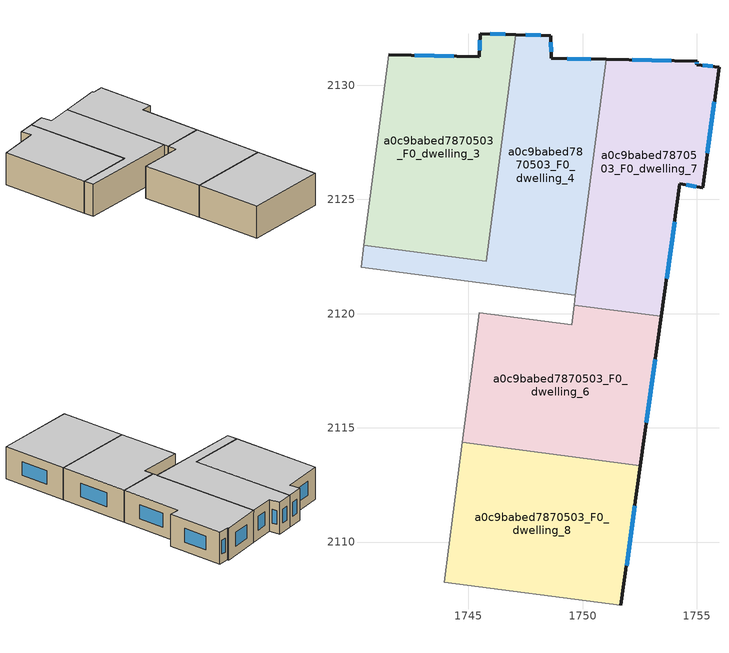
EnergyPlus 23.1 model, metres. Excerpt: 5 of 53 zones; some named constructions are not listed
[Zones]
a0c9babed7870503_F0_dwelling_3
 floor ground (EU_floor_Construction): 1747.07,2132.22 1745.78,2122.3 1740.43,2123 1741.52,2131.33 1745.49,2131.25 1745.52,2132.26 z0
 wall outside (EU_wall_Construction): 1747.07,2132.22 1745.52,2132.26 1745.49,2131.25 1741.52,2131.33 z0:3
 wall to a0c9babed7870503_F0_dwelling_4 (EU_wall_Construction): 1740.43,2123 1745.78,2122.3 1747.07,2132.22 z0:3
 wall to a0c9babed7870503_F0_dwelling_2 (EU_wall_Construction): 1741.52,2131.33 1740.43,2123 z0:3
 window (EU_Window_Construction): 1745.51,2131.97 1745.5,2131.54 / 1746.63,2132.23 1745.96,2132.25 / 1744.35,2131.27 1742.65,2131.31 z0.86:2.14
 ceiling to a0c9babed7870503_F1_dwelling_3 (EU_floor_Construction): 1745.78,2122.3 1747.07,2132.22 1745.52,2132.26 1745.49,2131.25 1741.52,2131.33 1740.43,2123 z3
a0c9babed7870503_F0_dwelling_4
 floor ground (EU_floor_Construction): 1751.04,2131.13 1749.69,2120.8 1740.3,2122.02 1740.43,2123 1745.78,2122.3 1747.07,2132.22 1748.6,2132.17 1748.64,2131.18 z0
 wall outside (EU_wall_Construction): 1751.04,2131.13 1748.64,2131.18 1748.6,2132.17 1747.07,2132.22 z0:3
 wall to a0c9babed7870503_F0_dwelling_5 (EU_wall_Construction): 1740.3,2122.02 1749.69,2120.8 z0:3
 wall to a0c9babed7870503_F0_dwelling_7 (EU_wall_Construction): 1749.69,2120.8 1751.04,2131.13 z0:3
 wall to a0c9babed7870503_F0_dwelling_2 (EU_wall_Construction): 1740.43,2123 1740.3,2122.02 z0:3
 window (EU_Window_Construction): 1748.16,2132.18 1747.51,2132.2 / 1748.62,2131.46 1748.61,2131.89 / 1750.35,2131.14 1749.32,2131.17 z0.86:2.14
 ceiling to a0c9babed7870503_F1_dwelling_4 (EU_floor_Construction): 1749.69,2120.8 1751.04,2131.13 1748.64,2131.18 1748.6,2132.17 1747.07,2132.22 1745.78,2122.3 1740.43,2123 1740.3,2122.02 z3
a0c9babed7870503_F0_dwelling_6
 floor ground (EU_floor_Construction): 1753.45,2119.88 1752.54,2113.35 1744.74,2114.37 1745.48,2120.03 1749.52,2119.5 1749.63,2120.38 z0
 wall outside (EU_wall_Construction): 1752.54,2113.35 1753.45,2119.88 z0:3
 wall to a0c9babed7870503_F0_dwelling_8 (EU_wall_Construction): 1744.74,2114.37 1752.54,2113.35 z0:3
 wall to a0c9babed7870503_F0_dwelling_5 (EU_wall_Construction): 1749.63,2120.37 1749.52,2119.5 1745.48,2120.03 1744.75,2114.37 z0:3
 wall to a0c9babed7870503_F0_dwelling_7 (EU_wall_Construction): 1753.45,2119.88 1749.63,2120.38 z0:3
 window (EU_Window_Construction): 1752.8,2115.21 1753.19,2118.01 z0.86:2.14
 ceiling to a0c9babed7870503_F1_dwelling_6 (EU_floor_Construction): 1752.54,2113.35 1753.45,2119.88 1749.63,2120.38 1749.52,2119.5 1745.48,2120.03 1744.74,2114.37 z3
a0c9babed7870503_F0_dwelling_7
 floor ground (EU_floor_Construction): 1755.97,2130.79 1755.26,2125.51 1754.26,2125.68 1753.45,2119.88 1749.63,2120.38 1751.04,2131.13 1755.01,2131.05 1754.99,2130.91 z0
 wall outside (EU_wall_Construction): 1753.45,2119.88 1754.26,2125.68 1755.26,2125.51 1755.97,2130.79 1754.99,2130.91 1755.01,2131.05 1751.04,2131.13 z0:3
 wall to a0c9babed7870503_F0_dwelling_5 (EU_wall_Construction): 1749.69,2120.8 1749.63,2120.38 z0:3
 window (EU_Window_Construction): 1755,2130.95 1755.01,2131.01 / 1755.69,2130.82 1755.27,2130.87 / 1755.47,2127.02 1755.77,2129.28 / 1754.55,2125.63 1754.98,2125.56 / 1753.68,2121.53 1754.03,2124.02 / 1753.88,2131.07 1752.17,2131.11 z0.86:2.14
 ceiling to a0c9babed7870503_F1_dwelling_7 (EU_floor_Construction): 1753.45,2119.88 1754.26,2125.68 1755.26,2125.51 1755.97,2130.79 1754.99,2130.91 1755.01,2131.05 1751.04,2131.13 1749.63,2120.38 z3
a0c9babed7870503_F0_dwelling_8
 floor ground (EU_floor_Construction): 1752.54,2113.35 1751.68,2107.22 1743.95,2108.23 1744.74,2114.37 z0
 wall outside (EU_wall_Construction): 1751.68,2107.22 1752.54,2113.35 z0:3
 wall adiabatic (EU_wall_Construction): 1743.95,2108.23 1751.68,2107.22 z0:3
 wall to a0c9babed7870503_F0_dwelling_5 (EU_wall_Construction): 1744.75,2114.36 1743.94,2108.23 z0:3
 window (EU_Window_Construction): 1751.93,2108.97 1752.29,2111.6 z0.86:2.14
 ceiling to a0c9babed7870503_F1_dwelling_8 (EU_floor_Construction): 1751.68,2107.22 1752.54,2113.35 1744.74,2114.37 1743.95,2108.23 z3
[HVACTEMPLATE:THERMOSTAT] Constant Heating Setpoint=20; Constant Cooling Setpoint=50
EU_HeatOnly_a0c9babed7870503_F2_dwelling_5; EU_HeatOnly_a0c9babed7870503_F2_dwelling_6; EU_HeatOnly_a0c9babed7870503_F2_dwelling_7; EU_HeatOnly_a0c9babed7870503_F2_dwelling_8; EU_HeatOnly_a0c9babed7870503_F3_dwelling_0; EU_HeatOnly_a0c9babed7870503_F3_dwelling_1; EU_HeatOnly_a0c9babed7870503_F3_dwelling_2; EU_HeatOnly_a0c9babed7870503_F3_dwelling_3; EU_HeatOnly_a0c9babed7870503_F3_dwelling_4; EU_HeatOnly_a0c9babed7870503_F3_dwelling_5; EU_HeatOnly_a0c9babed7870503_F3_dwelling_6; EU_HeatOnly_a0c9babed7870503_F3_dwelling_7; EU_HeatOnly_a0c9babed7870503_F3_dwelling_8; EU_HeatOnly_a0c9babed7870503_F4_dwelling_0; EU_HeatOnly_a0c9babed7870503_F4_dwelling_1; EU_HeatOnly_a0c9babed7870503_F4_dwelling_2; EU_HeatOnly_a0c9babed7870503_F4_dwelling_3; EU_HeatOnly_a0c9babed7870503_F4_dwelling_4; EU_HeatOnly_a0c9babed7870503_F4_dwelling_5; EU_HeatOnly_a0c9babed7870503_F4_dwelling_6; EU_HeatOnly_a0c9babed7870503_F4_dwelling_7; EU_HeatOnly_a0c9babed7870503_F4_dwelling_8; EU_HeatOnly_a0c9babed7870503_F5_dwelling_0; EU_HeatOnly_a0c9babed7870503_F5_dwelling_1; EU_HeatOnly_a0c9babed7870503_F5_dwelling_2; EU_HeatOnly_a0c9babed7870503_F5_dwelling_3; EU_HeatOnly_a0c9babed7870503_F5_dwelling_4; EU_HeatOnly_a0c9babed7870503_F5_dwelling_5; EU_HeatOnly_a0c9babed7870503_F5_dwelling_6; EU_HeatOnly_a0c9babed7870503_F5_dwelling_7
[SCHEDULE:FILE] Column Number=1; Rows to Skip at Top=0; Number of Hours of Data=8760; Column Separator=Comma; Interpolate to Timestep=No; Minutes per Item=60; Adjust Schedule for Daylight Savings=Yes
Name | File
EU_Step8_GainSchedule_a0c9babed7870503_F4_dwelling_1_f000 | ../../schedules/a0c9babed7870503/a0c9babed7870503_F4_dwelling_1_f000_gain.csv
EU_Step8_GainSchedule_a0c9babed7870503_F4_dwelling_2_f000 | ../../schedules/a0c9babed7870503/a0c9babed7870503_F4_dwelling_2_f000_gain.csv
EU_Step8_GainSchedule_a0c9babed7870503_F4_dwelling_3_f000 | ../../schedules/a0c9babed7870503/a0c9babed7870503_F4_dwelling_3_f000_gain.csv
EU_Step8_GainSchedule_a0c9babed7870503_F4_dwelling_4_f000 | ../../schedules/a0c9babed7870503/a0c9babed7870503_F4_dwelling_4_f000_gain.csv
EU_Step8_GainSchedule_a0c9babed7870503_F4_dwelling_5_f000 | ../../schedules/a0c9babed7870503/a0c9babed7870503_F4_dwelling_5_f000_gain.csv
EU_Step8_GainSchedule_a0c9babed7870503_F4_dwelling_6_f000 | ../../schedules/a0c9babed7870503/a0c9babed7870503_F4_dwelling_6_f000_gain.csv
EU_Step8_GainSchedule_a0c9babed7870503_F4_dwelling_7_f000 | ../../schedules/a0c9babed7870503/a0c9babed7870503_F4_dwelling_7_f000_gain.csv
EU_Step8_GainSchedule_a0c9babed7870503_F4_dwelling_8_f000 | ../../schedules/a0c9babed7870503/a0c9babed7870503_F4_dwelling_8_f000_gain.csv
EU_Step8_GainSchedule_a0c9babed7870503_F5_dwelling_0_f000 | ../../schedules/a0c9babed7870503/a0c9babed7870503_F5_dwelling_0_f000_gain.csv
EU_Step8_GainSchedule_a0c9babed7870503_F5_dwelling_1_f000 | ../../schedules/a0c9babed7870503/a0c9babed7870503_F5_dwelling_1_f000_gain.csv
EU_Step8_GainSchedule_a0c9babed7870503_F5_dwelling_2_f000 | ../../schedules/a0c9babed7870503/a0c9babed7870503_F5_dwelling_2_f000_gain.csv
EU_Step8_GainSchedule_a0c9babed7870503_F5_dwelling_3_f000 | ../../schedules/a0c9babed7870503/a0c9babed7870503_F5_dwelling_3_f000_gain.csv
EU_Step8_GainSchedule_a0c9babed7870503_F5_dwelling_4_f000 | ../../schedules/a0c9babed7870503/a0c9babed7870503_F5_dwelling_4_f000_gain.csv
EU_Step8_GainSchedule_a0c9babed7870503_F5_dwelling_5_f000 | ../../schedules/a0c9babed7870503/a0c9babed7870503_F5_dwelling_5_f000_gain.csv
EU_Step8_GainSchedule_a0c9babed7870503_F5_dwelling_6_f000 | ../../schedules/a0c9babed7870503/a0c9babed7870503_F5_dwelling_6_f000_gain.csv
EU_Step8_GainSchedule_a0c9babed7870503_F5_dwelling_7_f000 | ../../schedules/a0c9babed7870503/a0c9babed7870503_F5_dwelling_7_f000_gain.csv
